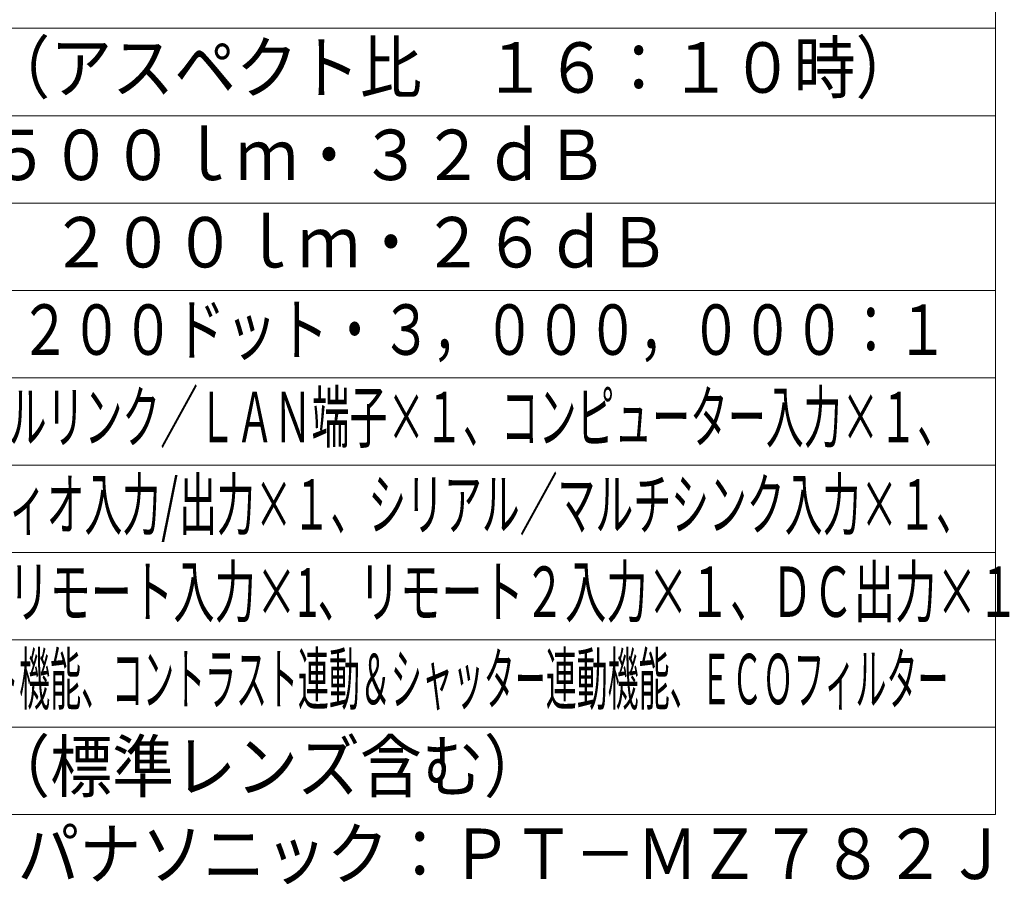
# Model space of a CAD drawing. Units: millimetres on the paper. Extents: x -62 to 63, y -59 to 59.
# Drawn here: x 6.6 to 63.3, y -58.6 to -9.1 of the extents above; entities that cross this region are included whole.
import ezdxf
from ezdxf.enums import TextEntityAlignment as Align

# ---------------------------------------------------------------- set-up
doc = ezdxf.new("R2010")
doc.units = ezdxf.units.MM
doc.layers.add('0-0_MOJI1', color=7, linetype='Continuous')
doc.layers.add('0-5_相当品', color=4, linetype='Continuous')
doc.layers.add('0-1_WAKU', color=4, linetype='Continuous', lineweight=9)
doc.styles.add('ＭＳ ゴシック', font='')
doc.styles.get('ＭＳ ゴシック').set_extended_font_data('MS Gothic')

msp = doc.modelspace()

# ---------------------------------------------------------------- linework, layer by layer
at = {"layer": '0-1_WAKU', "color": 3}
for p, q in [((62.516, -54.61), (62.516, 10.39)), ((-62.484, -54.61), (62.516, -54.61))]:
    msp.add_line(p, q, dxfattribs=at)
at = {"layer": '0-1_WAKU'}
for p, q in [((-62.484, -9.61), (62.516, -9.61)), ((-62.484, -14.61), (62.516, -14.61)), ((-62.484, -19.61), (62.516, -19.61)), ((62.516, -24.61), (-62.484, -24.61)), ((62.516, -29.61), (-62.484, -29.61)), ((62.516, -34.61), (-62.484, -34.61)), ((-62.484, -39.61), (62.516, -39.61)), ((-62.484, -44.61), (62.516, -44.61)), ((-62.484, -49.61), (62.516, -49.61))]:
    msp.add_line(p, q, dxfattribs=at)

# ---------------------------------------------------------------- texts
at = {"layer": '0-0_MOJI1', "style": 'ＭＳ ゴシック'}
for s, height, width, p in [('４０～４００型（アスペクト比\u3000１６：１０時）', 2.889, 0.9, (-19.984, -14.165)), ('ノーマル：７，５００ｌｍ・３２ｄＢ', 2.889, 0.9, (-19.984, -19.165)), ('静音モード：５，２００ｌｍ・２６ｄＢ', 2.889, 0.9, (-19.984, -24.165)), ('１９２０ドット×１２００ドット・３，０００，０００：１', 2.889, 0.75, (-19.984, -29.165)), ('ＨＤＭＩ入力×３、デジタルリンク／ＬＡＮ端子×１、コンピューター入力×１、', 2.889, 0.55, (-19.984, -34.165)), ('モニター出力×１、オーディオ入力/出力×１、シリアル／マルチシンク入力×１、', 2.889, 0.55, (-19.984, -39.165)), ('マルチシンク出力×１、リモート入力×1、リモート２入力×１、ＤＣ出力×１', 2.886, 0.6, (-19.984, -44.165)), ('レーザー光源、電動レンズシフト機能、コントラスト連動＆シャッター連動機能、ＥＣＯフィルター', 2.889, 0.45, (-19.984, -49.165)), ('約１８．６ｋｇ（標準レンズ含む）', 2.889, 0.9, (-19.984, -54.165))]:
    msp.add_text(s, height=height, dxfattribs=dict(at, width=width)).set_placement(p, align=Align.BOTTOM_LEFT)
at = {"layer": '0-5_相当品', "style": 'ＭＳ ゴシック', "width": 0.9}
msp.add_text('パナソニック：ＰＴ－ＭＺ７８２Ｊ', height=2.886, dxfattribs=at).set_placement((6.516, -59.165), align=Align.BOTTOM_LEFT)

doc.saveas('drawing.dxf')
